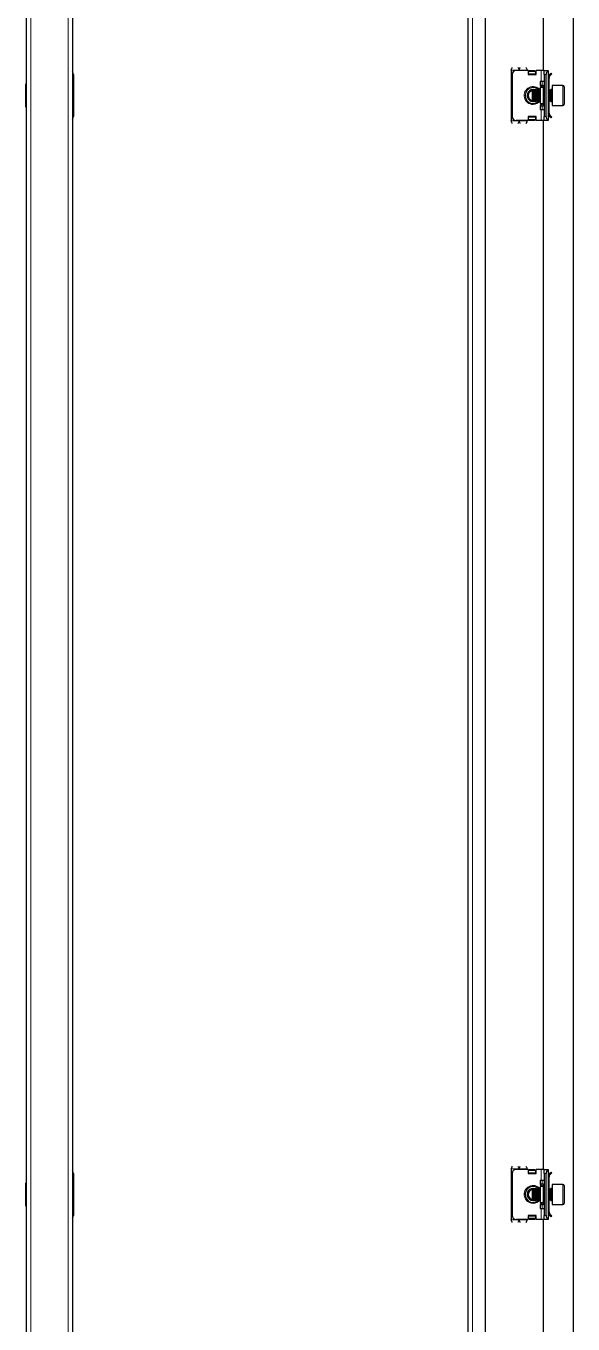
# Model space of a CAD drawing. Header units: millimetres. Extents: x -202 to 1684, y -868 to 1206.
# Drawn here: x 868 to 1142, y -199 to 451 of the extents above; entities that cross this region are included whole.
import ezdxf

# ---------------------------------------------------------------- set-up
doc = ezdxf.new("R2010")
doc.units = ezdxf.units.MM

msp = doc.modelspace()

# ---------------------------------------------------------------- linework, layer by layer
at = {"color": 7, "linetype": 'Continuous', "lineweight": 25}
for p, q in [((868.5, -734.36), (868.5, 1016.44)), ((891.5, 1018.54), (891.5, -736.46)), ((1089.66, -736.46), (1089.66, 1018.54)), ((1098.16, 1018.54), (1098.16, -736.46)), ((1142.16, 985.54), (1142.16, -703.46)), ((1127.16, 878.54), (1127.16, 428.54)), ((1111.16, 428.79), (1111.16, 403.29)), ((1119.16, 428.79), (1119.16, 428.54)), ((892, 426.54), (892, 405.54)), ((1111.66, 426.54), (1111.66, 405.54)), ((1119.66, 428.54), (1113.66, 428.54)), ((1119.66, 428.54), (1119.66, 426.54)), ((1119.86, 428.42), (1119.66, 428.42)), ((1119.66, 426.54), (1123.66, 426.54)), ((1119.86, 426.54), (1119.86, 428.42)), ((1119.91, 428.16), (1120.41, 428.51)), ((1120.41, 428.16), (1119.91, 427.81)), ((1119.91, 427.81), (1119.91, 428.16)), ((1119.91, 426.89), (1119.91, 427.81)), ((1119.91, 426.54), (1119.91, 426.89)), ((1120.41, 428.51), (1120.41, 428.16)), ((1120.41, 428.51), (1122.91, 428.51)), ((1120.41, 428.16), (1122.91, 428.16)), ((1122.91, 428.16), (1122.91, 428.51)), ((1122.91, 428.51), (1123.41, 428.16)), ((1123.41, 427.81), (1122.91, 428.16)), ((1123.41, 428.16), (1123.41, 427.81)), ((1123.41, 427.81), (1123.41, 426.89)), ((1123.41, 426.89), (1123.41, 426.54)), ((1126.16, 428.54), (1123.66, 428.54)), ((1123.66, 426.54), (1123.66, 428.54)), ((1125.66, 423.04), (1125.66, 421.04)), ((1126.16, 423.04), (1125.66, 423.04)), ((1127.66, 428.54), (1126.16, 428.54)), ((1127.66, 423.04), (1126.16, 423.04)), ((1127.66, 426.54), (1127.66, 428.54)), ((1127.66, 428.54), (1129.66, 428.54)), ((1127.66, 426.54), (1127.66, 405.54)), ((1128.66, 405.54), (1128.66, 426.54)), ((1129.66, 428.54), (1129.66, 428.27)), ((1129.66, 428.27), (1129.66, 403.81)), ((1129.66, 427.45), (1129.87, 427.25)), ((1130.16, 424.79), (1129.66, 424.79)), ((1130.16, 426.54), (1130.16, 426.08)), ((1130.16, 421.29), (1130.16, 424.79)), ((1130.25, 426.2), (1131.23, 427.18)), ((1130.6, 425.85), (1130.25, 426.2)), ((1130.6, 425.85), (1131.58, 426.83)), ((1131.23, 427.18), (1131.58, 426.83)), ((868.5, 421.82), (868.2, 421.82)), ((868.2, 410.25), (868.2, 421.82)), ((1122.22, 419.04), (1121.66, 418.49)), ((1121.66, 418.49), (1121.66, 413.59)), ((1122.28, 419.04), (1122.22, 419.04)), ((1122.22, 419.04), (1122.22, 413.04)), ((1122.66, 418.49), (1122.28, 419.04)), ((1122.28, 419.04), (1122.28, 414.89)), ((1123.05, 419.04), (1122.66, 418.49)), ((1122.66, 418.49), (1122.66, 415.11)), ((1123.28, 419.04), (1123.05, 419.04)), ((1123.05, 419.04), (1123.05, 414.89)), ((1123.66, 418.49), (1123.28, 419.04)), ((1123.28, 419.04), (1123.28, 414.89)), ((1123.49, 418.73), (1123.74, 418.59)), ((1124.05, 419.04), (1123.66, 418.49)), ((1123.66, 418.49), (1123.66, 415.11)), ((1124.28, 419.04), (1124.05, 419.04)), ((1124.05, 419.04), (1124.05, 414.89)), ((1124.66, 418.49), (1124.28, 419.04)), ((1124.28, 419.04), (1124.28, 414.89)), ((1125.05, 419.04), (1124.66, 418.49)), ((1124.66, 418.49), (1124.66, 415.11)), ((1125.28, 419.04), (1125.05, 419.04)), ((1125.05, 419.04), (1125.05, 414.89)), ((1125.66, 418.49), (1125.28, 419.04)), ((1125.28, 419.04), (1125.28, 414.89)), ((1125.66, 421.29), (1126.66, 421.29)), ((1125.66, 421.04), (1127.34, 420.07)), ((1127.16, 420.04), (1125.66, 420.04)), ((1125.66, 420.04), (1125.66, 412.04)), ((1126.66, 421.29), (1127.16, 421.29)), ((1127.16, 421.29), (1127.16, 420.17)), ((1130.16, 421.29), (1129.66, 421.29)), ((1130.05, 419.04), (1129.66, 418.49)), ((1130.28, 419.04), (1130.05, 419.04)), ((1130.05, 419.04), (1130.05, 414.89)), ((1130.16, 419.04), (1130.16, 421.29)), ((1130.66, 418.49), (1130.28, 419.04)), ((1130.28, 419.04), (1130.28, 414.89)), ((1131.05, 419.04), (1130.66, 418.49)), ((1130.66, 418.49), (1130.66, 415.11)), ((1131.41, 419.04), (1131.05, 419.04)), ((1131.05, 419.04), (1131.05, 414.89)), ((1137.06, 421.04), (1131.66, 421.04)), ((1131.66, 421.04), (1131.66, 411.04)), ((1137.66, 420.44), (1137.66, 411.64)), ((868.2, 410.25), (868.5, 410.25)), ((1121.14, 413.48), (1121.97, 413.29)), ((1121.66, 413.59), (1122.22, 413.04)), ((1122.22, 413.04), (1122.28, 413.04)), ((1122.28, 414.89), (1122.28, 413.04)), ((1122.28, 413.04), (1122.66, 413.59)), ((1122.46, 413.3), (1122.83, 413.36)), ((1122.66, 415.11), (1122.66, 413.59)), ((1122.66, 413.59), (1123.05, 413.04)), ((1123.05, 414.89), (1123.05, 413.04)), ((1123.05, 413.04), (1123.28, 413.04)), ((1123.28, 414.89), (1123.28, 413.04)), ((1123.28, 413.04), (1123.66, 413.59)), ((1123.74, 413.49), (1123.49, 413.35)), ((1123.66, 415.11), (1123.66, 413.59)), ((1123.66, 413.59), (1124.05, 413.04)), ((1124.05, 414.89), (1124.05, 413.04)), ((1124.05, 413.04), (1124.28, 413.04)), ((1124.28, 414.89), (1124.28, 413.04)), ((1124.28, 413.04), (1124.66, 413.59)), ((1124.66, 415.11), (1124.66, 413.59)), ((1124.66, 413.59), (1125.05, 413.04)), ((1125.05, 414.89), (1125.05, 413.04)), ((1125.05, 413.04), (1125.28, 413.04)), ((1125.28, 414.89), (1125.28, 413.04)), ((1125.28, 413.04), (1125.66, 413.59)), ((1125.66, 412.04), (1127.16, 412.04)), ((1127.34, 412.01), (1125.66, 411.04)), ((1125.66, 411.04), (1125.66, 409.04)), ((1126.66, 410.79), (1125.66, 410.79)), ((1127.16, 410.79), (1126.66, 410.79)), ((1127.16, 411.91), (1127.16, 410.79)), ((1129.66, 413.59), (1130.05, 413.04)), ((1129.66, 410.79), (1130.16, 410.79)), ((1130.05, 414.89), (1130.05, 413.04)), ((1130.05, 413.04), (1130.28, 413.04)), ((1130.16, 410.79), (1130.16, 413.04)), ((1130.16, 407.29), (1130.16, 410.79)), ((1130.28, 414.89), (1130.28, 413.04)), ((1130.28, 413.04), (1130.66, 413.59)), ((1130.66, 415.11), (1130.66, 413.59)), ((1130.66, 413.59), (1131.05, 413.04)), ((1131.05, 414.89), (1131.05, 413.04)), ((1131.05, 413.04), (1131.41, 413.04)), ((1131.66, 411.04), (1137.06, 411.04)), ((1119.66, 403.54), (1113.66, 403.54)), ((1119.16, 403.54), (1119.16, 403.29)), ((1123.66, 405.54), (1119.66, 405.54)), ((1119.66, 405.54), (1119.66, 403.54)), ((1119.66, 403.66), (1119.86, 403.66)), ((1119.86, 403.66), (1119.86, 405.54)), ((1119.91, 405.19), (1119.91, 405.54)), ((1119.91, 404.27), (1119.91, 405.19)), ((1119.91, 404.27), (1120.41, 403.92)), ((1119.91, 403.92), (1119.91, 404.27)), ((1120.41, 403.57), (1119.91, 403.92)), ((1122.91, 403.92), (1120.41, 403.92)), ((1120.41, 403.92), (1120.41, 403.57)), ((1122.91, 403.57), (1120.41, 403.57)), ((1122.91, 403.92), (1123.41, 404.27)), ((1122.91, 403.57), (1122.91, 403.92)), ((1123.41, 403.92), (1122.91, 403.57)), ((1123.41, 405.54), (1123.41, 405.19)), ((1123.41, 405.19), (1123.41, 404.27)), ((1123.41, 404.27), (1123.41, 403.92)), ((1123.66, 403.54), (1123.66, 405.54)), ((1126.16, 403.54), (1123.66, 403.54)), ((1125.66, 409.04), (1126.16, 409.04)), ((1126.16, 409.04), (1127.66, 409.04)), ((1127.66, 403.54), (1126.16, 403.54)), ((1127.16, 403.54), (1127.16, -121.46)), ((1127.66, 403.54), (1127.66, 405.54)), ((1129.66, 403.54), (1127.66, 403.54)), ((1130.16, 407.29), (1129.66, 407.29)), ((1129.87, 404.83), (1129.66, 404.63)), ((1129.66, 403.81), (1129.66, 403.54)), ((1130.16, 405.54), (1130.16, 405.93)), ((1130.6, 406.23), (1130.25, 405.88)), ((1130.25, 405.88), (1131.23, 404.9)), ((1130.6, 406.23), (1131.58, 405.25)), ((1131.23, 404.9), (1131.58, 405.25)), ((1111.16, -121.21), (1111.16, -146.71)), ((1119.66, -121.46), (1113.66, -121.46)), ((1119.16, -121.21), (1119.16, -121.46)), ((1119.66, -121.46), (1119.66, -123.46)), ((1119.86, -121.58), (1119.66, -121.58)), ((1119.86, -123.46), (1119.86, -121.58)), ((1119.91, -121.84), (1120.41, -121.49)), ((1120.41, -121.84), (1119.91, -122.19)), ((1119.91, -122.19), (1119.91, -121.84)), ((1119.91, -123.11), (1119.91, -122.19)), ((1119.91, -123.46), (1119.91, -123.11)), ((1120.41, -121.49), (1120.41, -121.84)), ((1120.41, -121.49), (1122.91, -121.49)), ((1120.41, -121.84), (1122.91, -121.84)), ((1122.91, -121.84), (1122.91, -121.49)), ((1122.91, -121.49), (1123.41, -121.84)), ((1123.41, -122.19), (1122.91, -121.84)), ((1123.41, -121.84), (1123.41, -122.19)), ((1123.41, -122.19), (1123.41, -123.11)), ((1123.41, -123.11), (1123.41, -123.46)), ((1123.66, -123.46), (1123.66, -121.46)), ((1126.16, -121.46), (1123.66, -121.46)), ((1127.66, -121.46), (1126.16, -121.46)), ((1127.66, -123.46), (1127.66, -121.46)), ((1127.66, -121.46), (1129.66, -121.46)), ((1129.66, -121.46), (1129.66, -121.73)), ((1129.66, -121.73), (1129.66, -146.19)), ((1129.66, -122.55), (1129.87, -122.75)), ((1130.25, -123.8), (1131.23, -122.82)), ((1130.6, -124.15), (1131.58, -123.17)), ((1131.23, -122.82), (1131.58, -123.17)), ((868.5, -128.18), (868.2, -128.18)), ((868.2, -136.1), (868.2, -128.18)), ((892, -123.46), (892, -144.46)), ((1111.66, -123.46), (1111.66, -144.46)), ((1119.66, -123.46), (1123.66, -123.46)), ((1125.66, -126.96), (1125.66, -128.96)), ((1126.16, -126.96), (1125.66, -126.96)), ((1125.66, -128.71), (1126.66, -128.71)), ((1125.66, -128.96), (1127.34, -129.93)), ((1127.66, -126.96), (1126.16, -126.96)), ((1126.66, -128.71), (1127.16, -128.71)), ((1127.16, -128.71), (1127.16, -129.83)), ((1127.66, -123.46), (1127.66, -144.46)), ((1128.66, -144.46), (1128.66, -123.46)), ((1130.16, -125.21), (1129.66, -125.21)), ((1130.16, -128.71), (1129.66, -128.71)), ((1130.16, -123.46), (1130.16, -123.92)), ((1130.16, -128.71), (1130.16, -125.21)), ((1130.16, -130.96), (1130.16, -128.71)), ((1130.6, -124.15), (1130.25, -123.8)), ((1137.06, -128.96), (1131.66, -128.96)), ((1131.66, -128.96), (1131.66, -138.58)), ((1137.66, -129.56), (1137.66, -138.03)), ((868.2, -139.75), (868.2, -136.1)), ((1121.97, -131.21), (1121.14, -131.4)), ((1122.22, -130.96), (1121.66, -131.51)), ((1121.66, -131.51), (1121.66, -136.22)), ((1121.66, -136.22), (1121.66, -136.41)), ((1121.66, -136.41), (1122.22, -136.96)), ((1122.28, -130.96), (1122.22, -130.96)), ((1122.22, -130.96), (1122.22, -136.73)), ((1122.66, -131.51), (1122.28, -130.96)), ((1122.28, -130.96), (1122.28, -132.81)), ((1122.28, -132.81), (1122.28, -136.96)), ((1122.28, -136.96), (1122.66, -136.41)), ((1122.83, -131.28), (1122.46, -131.22)), ((1123.05, -130.96), (1122.66, -131.51)), ((1122.66, -131.51), (1122.66, -133.03)), ((1122.66, -133.03), (1122.66, -136.41)), ((1122.66, -136.41), (1123.05, -136.96)), ((1123.28, -130.96), (1123.05, -130.96)), ((1123.05, -130.96), (1123.05, -132.81)), ((1123.05, -132.81), (1123.05, -136.96)), ((1123.66, -131.51), (1123.28, -130.96)), ((1123.28, -130.96), (1123.28, -132.81)), ((1123.28, -132.81), (1123.28, -136.96)), ((1123.28, -136.96), (1123.66, -136.41)), ((1123.49, -131.27), (1123.74, -131.41)), ((1124.05, -130.96), (1123.66, -131.51)), ((1123.66, -131.51), (1123.66, -133.03)), ((1123.66, -133.03), (1123.66, -136.41)), ((1123.66, -136.41), (1124.05, -136.96)), ((1124.28, -130.96), (1124.05, -130.96)), ((1124.05, -130.96), (1124.05, -132.81)), ((1124.05, -132.81), (1124.05, -136.96)), ((1124.66, -131.51), (1124.28, -130.96)), ((1124.28, -130.96), (1124.28, -132.81)), ((1124.28, -132.81), (1124.28, -136.96)), ((1124.28, -136.96), (1124.66, -136.41)), ((1125.05, -130.96), (1124.66, -131.51)), ((1124.66, -131.51), (1124.66, -133.03)), ((1124.66, -133.03), (1124.66, -136.41)), ((1124.66, -136.41), (1125.05, -136.96)), ((1125.28, -130.96), (1125.05, -130.96)), ((1125.05, -130.96), (1125.05, -132.81)), ((1125.05, -132.81), (1125.05, -136.96)), ((1125.66, -131.51), (1125.28, -130.96)), ((1125.28, -130.96), (1125.28, -132.81)), ((1125.28, -132.81), (1125.28, -136.96)), ((1125.28, -136.96), (1125.66, -136.41)), ((1127.16, -129.96), (1125.66, -129.96)), ((1125.66, -129.96), (1125.66, -137.96)), ((1130.05, -130.96), (1129.66, -131.51)), ((1129.66, -136.41), (1130.05, -136.96)), ((1130.28, -130.96), (1130.05, -130.96)), ((1130.05, -130.96), (1130.05, -132.81)), ((1130.05, -132.81), (1130.05, -136.96)), ((1130.66, -131.51), (1130.28, -130.96)), ((1130.28, -130.96), (1130.28, -132.81)), ((1130.28, -132.81), (1130.28, -136.96)), ((1130.28, -136.96), (1130.66, -136.41)), ((1131.05, -130.96), (1130.66, -131.51)), ((1130.66, -131.51), (1130.66, -133.03)), ((1130.66, -133.03), (1130.66, -136.41)), ((1130.66, -136.41), (1131.05, -136.96)), ((1131.41, -130.96), (1131.05, -130.96)), ((1131.05, -130.96), (1131.05, -132.81)), ((1131.05, -132.81), (1131.05, -136.96)), ((868.2, -139.75), (868.5, -139.75)), ((1122.22, -136.73), (1122.22, -136.96)), ((1122.22, -136.96), (1122.28, -136.96)), ((1123.05, -136.96), (1123.28, -136.96)), ((1123.74, -136.51), (1123.49, -136.65)), ((1124.05, -136.96), (1124.28, -136.96)), ((1125.05, -136.96), (1125.28, -136.96)), ((1125.66, -137.96), (1127.16, -137.96)), ((1127.34, -137.99), (1125.66, -138.96)), ((1125.66, -138.96), (1125.66, -140.96)), ((1126.66, -139.21), (1125.66, -139.21)), ((1125.66, -140.96), (1126.16, -140.96)), ((1126.16, -140.96), (1127.66, -140.96)), ((1127.16, -139.21), (1126.66, -139.21)), ((1127.16, -138.09), (1127.16, -139.21)), ((1129.66, -139.21), (1130.16, -139.21)), ((1130.16, -142.71), (1129.66, -142.71)), ((1130.05, -136.96), (1130.28, -136.96)), ((1130.16, -139.21), (1130.16, -136.96)), ((1130.16, -142.71), (1130.16, -139.21)), ((1131.05, -136.96), (1131.41, -136.96)), ((1131.66, -138.58), (1131.66, -138.96)), ((1131.66, -138.96), (1137.06, -138.96)), ((1137.66, -138.03), (1137.66, -138.36)), ((1119.66, -146.46), (1113.66, -146.46)), ((1119.16, -146.46), (1119.16, -146.71)), ((1123.66, -144.46), (1119.66, -144.46)), ((1119.66, -144.46), (1119.66, -146.46)), ((1119.66, -146.34), (1119.86, -146.34)), ((1119.86, -146.34), (1119.86, -144.46)), ((1119.91, -144.81), (1119.91, -144.46)), ((1119.91, -145.73), (1119.91, -144.81)), ((1119.91, -145.73), (1120.41, -146.08)), ((1119.91, -146.08), (1119.91, -145.73)), ((1120.41, -146.43), (1119.91, -146.08)), ((1122.91, -146.08), (1120.41, -146.08)), ((1120.41, -146.08), (1120.41, -146.43)), ((1122.91, -146.43), (1120.41, -146.43)), ((1122.91, -146.08), (1123.41, -145.73)), ((1122.91, -146.43), (1122.91, -146.08)), ((1123.41, -146.08), (1122.91, -146.43)), ((1123.41, -144.46), (1123.41, -144.81)), ((1123.41, -144.81), (1123.41, -145.73)), ((1123.41, -145.73), (1123.41, -146.08)), ((1123.66, -146.46), (1123.66, -144.46)), ((1126.16, -146.46), (1123.66, -146.46)), ((1127.66, -146.46), (1126.16, -146.46)), ((1127.16, -146.46), (1127.16, -596.46)), ((1127.66, -146.46), (1127.66, -144.46)), ((1129.66, -146.46), (1127.66, -146.46)), ((1129.87, -145.17), (1129.66, -145.37)), ((1129.66, -146.19), (1129.66, -146.46)), ((1130.16, -144.46), (1130.16, -144.07)), ((1130.6, -143.77), (1130.25, -144.12)), ((1130.25, -144.12), (1131.23, -145.1)), ((1130.6, -143.77), (1131.58, -144.75)), ((1131.23, -145.1), (1131.58, -144.75))]:
    msp.add_line(p, q, dxfattribs=at)
at = {"color": 8, "linetype": 'Continuous', "lineweight": 18}
for p, q in [((870.6, -736.46), (870.6, 1018.54)), ((889.4, -736.46), (889.4, 1018.54)), ((1091.76, 1018.54), (1091.76, -736.46)), ((1111.16, 428.79), (1115.16, 428.79)), ((1115.16, 428.79), (1119.16, 428.79)), ((1123.41, 426.89), (1119.91, 426.89)), ((1126.16, 428.54), (1126.16, 423.04)), ((1126.66, 423.04), (1126.66, 421.29)), ((1128.66, 426.54), (1127.66, 426.54)), ((1129.66, 427.04), (1129.87, 427.25)), ((1129.66, 426.54), (1130.16, 426.54)), ((1127.16, 412.04), (1127.16, 420.04)), ((1131.41, 418.81), (1131.41, 419.04)), ((1131.41, 413.04), (1131.41, 418.81)), ((1137.06, 411.04), (1137.06, 421.04)), ((1126.66, 410.79), (1126.66, 409.04)), ((1111.16, 403.29), (1115.16, 403.29)), ((1119.16, 403.29), (1115.16, 403.29)), ((1119.91, 405.19), (1123.41, 405.19)), ((1126.16, 409.04), (1126.16, 403.54)), ((1127.66, 405.54), (1128.66, 405.54)), ((1129.66, 405.54), (1130.16, 405.54)), ((1129.66, 405.04), (1129.87, 404.83)), ((1111.16, -121.21), (1115.16, -121.21)), ((1115.16, -121.21), (1119.16, -121.21)), ((1123.41, -123.11), (1119.91, -123.11)), ((1126.16, -121.46), (1126.16, -126.96)), ((1129.66, -122.96), (1129.87, -122.75)), ((1126.66, -126.96), (1126.66, -128.71)), ((1128.66, -123.46), (1127.66, -123.46)), ((1129.66, -123.46), (1130.16, -123.46)), ((1137.06, -138.58), (1137.06, -128.96)), ((1127.16, -137.96), (1127.16, -129.96)), ((1131.41, -136.96), (1131.41, -130.96)), ((1126.16, -140.96), (1126.16, -146.46)), ((1126.66, -139.21), (1126.66, -140.96)), ((1137.06, -138.96), (1137.06, -138.58)), ((1111.16, -146.71), (1115.16, -146.71)), ((1119.16, -146.71), (1115.16, -146.71)), ((1119.91, -144.81), (1123.41, -144.81)), ((1127.66, -144.46), (1128.66, -144.46)), ((1129.66, -144.46), (1130.16, -144.46)), ((1129.66, -144.96), (1129.87, -145.17))]:
    msp.add_line(p, q, dxfattribs=at)
at = {"color": 7, "linetype": 'Continuous', "lineweight": 25, "flags": 128}
for points in [[(1122.83, 418.72), (1122.7, 418.75), (1122.46, 418.78)], [(1122.46, -136.7), (1122.7, -136.67), (1122.83, -136.64)]]:
    msp.add_lwpolyline(points, dxfattribs=at)
at = {"color": 7, "linetype": 'Continuous', "lineweight": 25}
for centre, radius, start, end in [((890, 426.54), 2, 0, 41.40962), ((1113.66, 426.54), 2, 90, 180), ((1130.66, 426.54), 2, 120, 180), ((1129.16, 426.54), 1, 0, 45), ((1122.16, 416.04), 4, 45.71765, 270), ((1122.16, 416.04), 3, 74.33161, 285.66839), ((1122.16, 416.04), 2.76, 94.01261, 248.2426), ((1122.16, 416.04), 2.45, 101.79772, 258.20228), ((1127.16, 420.54), 0.5, 270, 0), ((1131.41, 419.29), 0.25, 270, 0), ((1137.06, 420.44), 0.6, 0, 90), ((1122.16, 416.04), 4, 270, 314.28235), ((1127.16, 411.54), 0.5, 0, 90), ((1131.41, 412.79), 0.25, 360, 90), ((1137.06, 411.64), 0.6, 270, 360), ((890, 405.54), 2, 318.59038, 0), ((1113.66, 405.54), 2, 180, 270), ((1130.66, 405.54), 2, 180, 240), ((1129.16, 405.54), 1, 315, 0), ((890, -123.46), 2, 0, 41.40962), ((1113.66, -123.46), 2, 90, 180), ((1130.66, -123.46), 2, 120, 180), ((1129.16, -123.46), 1, 0, 45), ((1127.16, -129.46), 0.5, 270, 0), ((1137.06, -129.56), 0.6, 0, 90), ((1122.16, -133.96), 4, 45.71765, 270), ((1122.16, -133.96), 3, 74.33161, 285.66839), ((1122.16, -133.96), 2.76, 111.7574, 265.98739), ((1122.16, -133.96), 2.45, 101.79772, 201.7574), ((1122.16, -133.96), 2.45, 201.7574, 258.20228), ((1131.41, -130.71), 0.25, 270, 0), ((1122.16, -133.96), 4, 270, 314.28235), ((1127.16, -138.46), 0.5, 0, 90), ((1131.41, -137.21), 0.25, 360, 90), ((1137.06, -138.36), 0.6, 270, 360), ((890, -144.46), 2, 318.59038, 0), ((1113.66, -144.46), 2, 180, 270), ((1130.66, -144.46), 2, 180, 240), ((1129.16, -144.46), 1, 315, 0)]:
    msp.add_arc(centre, radius, start, end, dxfattribs=at)
at = {"color": 8, "linetype": 'Continuous', "lineweight": 18}
for centre, start, end in [((1122.16, 416.04), 38.94244, 270), ((1122.16, 416.04), 270, 321.05756), ((1122.16, -133.96), 38.94244, 270), ((1122.16, -133.96), 270, 321.05756)]:
    msp.add_arc(centre, 4.5, start, end, dxfattribs=at)
at = {"color": 7, "linetype": 'Continuous', "lineweight": 25}
for points, knots in [([(1111.16, 428.79), (1111.26, 429.03), (1111.45, 429.52), (1111.64, 429.92), (1111.74, 430.11)], [0, 0, 0, 0, 0.502065, 1, 1, 1, 1]), ([(1114.59, 430.1), (1114.67, 429.95), (1114.85, 429.6), (1115.04, 429.11), (1115.15, 428.83), (1115.16, 428.79)], [0, 0, 0, 0, 0.415483, 0.917152, 1, 1, 1, 1]), ([(1115.16, 428.79), (1115.26, 429.03), (1115.45, 429.52), (1115.64, 429.92), (1115.74, 430.11)], [0, 0, 0, 0, 0.502065, 1, 1, 1, 1]), ([(1118.59, 430.1), (1118.67, 429.95), (1118.85, 429.6), (1119.04, 429.11), (1119.15, 428.83), (1119.16, 428.79)], [0, 0, 0, 0, 0.415483, 0.917152, 1, 1, 1, 1]), ([(1130.25, 426.2), (1130.1, 426.02), (1129.79, 425.64), (1129.67, 425.11), (1129.67, 424.83), (1129.66, 424.79)], [0, 0, 0, 0, 0.461863, 0.923726, 1, 1, 1, 1]), ([(1130.6, 425.85), (1130.48, 425.7), (1130.3, 425.47), (1130.18, 425.09), (1130.17, 424.89), (1130.16, 424.79)], [0, 0, 0, 0, 0.485042, 0.738404, 1, 1, 1, 1]), ([(1111.74, 401.98), (1111.66, 402.13), (1111.48, 402.48), (1111.29, 402.97), (1111.18, 403.25), (1111.16, 403.29)], [0, 0, 0, 0, 0.4154826, 0.9171518, 1, 1, 1, 1]), ([(1115.16, 403.29), (1115.07, 403.05), (1114.88, 402.56), (1114.69, 402.16), (1114.59, 401.97)], [0, 0, 0, 0, 0.502065, 1, 1, 1, 1]), ([(1115.74, 401.98), (1115.66, 402.13), (1115.48, 402.48), (1115.29, 402.97), (1115.18, 403.25), (1115.16, 403.29)], [0, 0, 0, 0, 0.415483, 0.917152, 1, 1, 1, 1]), ([(1119.16, 403.29), (1119.12, 403.17), (1119.02, 402.93), (1118.88, 402.58), (1118.74, 402.25), (1118.64, 402.06), (1118.59, 401.97)], [0, 0, 0, 0, 0.247454, 0.50208, 0.749534, 1, 1, 1, 1]), ([(1129.66, 407.29), (1129.69, 407.05), (1129.74, 406.57), (1130.03, 406.11), (1130.22, 405.9), (1130.25, 405.88)], [0, 0, 0, 0, 0.4618628, 0.9237257, 1, 1, 1, 1]), ([(1130.16, 407.29), (1130.19, 407.1), (1130.22, 406.81), (1130.4, 406.46), (1130.54, 406.31), (1130.6, 406.23)], [0, 0, 0, 0, 0.4850424, 0.7384039, 1, 1, 1, 1]), ([(1111.16, -121.21), (1111.26, -120.97), (1111.45, -120.48), (1111.64, -120.08), (1111.74, -119.89)], [0, 0, 0, 0, 0.502065, 1, 1, 1, 1]), ([(1114.59, -119.9), (1114.67, -120.05), (1114.85, -120.4), (1115.04, -120.89), (1115.15, -121.17), (1115.16, -121.21)], [0, 0, 0, 0, 0.415483, 0.917152, 1, 1, 1, 1]), ([(1115.16, -121.21), (1115.26, -120.97), (1115.45, -120.48), (1115.64, -120.08), (1115.74, -119.89)], [0, 0, 0, 0, 0.502065, 1, 1, 1, 1]), ([(1118.59, -119.9), (1118.67, -120.05), (1118.85, -120.4), (1119.04, -120.89), (1119.15, -121.17), (1119.16, -121.21)], [0, 0, 0, 0, 0.415483, 0.917152, 1, 1, 1, 1]), ([(1130.25, -123.8), (1130.1, -123.98), (1129.79, -124.36), (1129.67, -124.89), (1129.67, -125.17), (1129.66, -125.21)], [0, 0, 0, 0, 0.461863, 0.923726, 1, 1, 1, 1]), ([(1130.6, -124.15), (1130.48, -124.3), (1130.3, -124.53), (1130.18, -124.91), (1130.17, -125.11), (1130.16, -125.21)], [0, 0, 0, 0, 0.485042, 0.738404, 1, 1, 1, 1]), ([(1129.66, -142.71), (1129.69, -142.95), (1129.74, -143.43), (1130.03, -143.89), (1130.22, -144.1), (1130.25, -144.12)], [0, 0, 0, 0, 0.4618628, 0.9237257, 1, 1, 1, 1]), ([(1130.16, -142.71), (1130.19, -142.9), (1130.22, -143.19), (1130.4, -143.54), (1130.54, -143.69), (1130.6, -143.77)], [0, 0, 0, 0, 0.485042, 0.738404, 1, 1, 1, 1]), ([(1111.74, -148.02), (1111.66, -147.87), (1111.48, -147.52), (1111.29, -147.03), (1111.18, -146.75), (1111.16, -146.71)], [0, 0, 0, 0, 0.415483, 0.917152, 1, 1, 1, 1]), ([(1115.16, -146.71), (1115.07, -146.95), (1114.88, -147.44), (1114.69, -147.84), (1114.59, -148.03)], [0, 0, 0, 0, 0.502065, 1, 1, 1, 1]), ([(1115.74, -148.02), (1115.66, -147.87), (1115.48, -147.52), (1115.29, -147.03), (1115.18, -146.75), (1115.16, -146.71)], [0, 0, 0, 0, 0.415483, 0.917152, 1, 1, 1, 1]), ([(1119.16, -146.71), (1119.12, -146.83), (1119.02, -147.07), (1118.88, -147.42), (1118.74, -147.75), (1118.64, -147.94), (1118.59, -148.03)], [0, 0, 0, 0, 0.247454, 0.50208, 0.749534, 1, 1, 1, 1])]:
    msp.add_open_spline(points, degree=3, knots=knots, dxfattribs=at)

doc.saveas('drawing.dxf')
